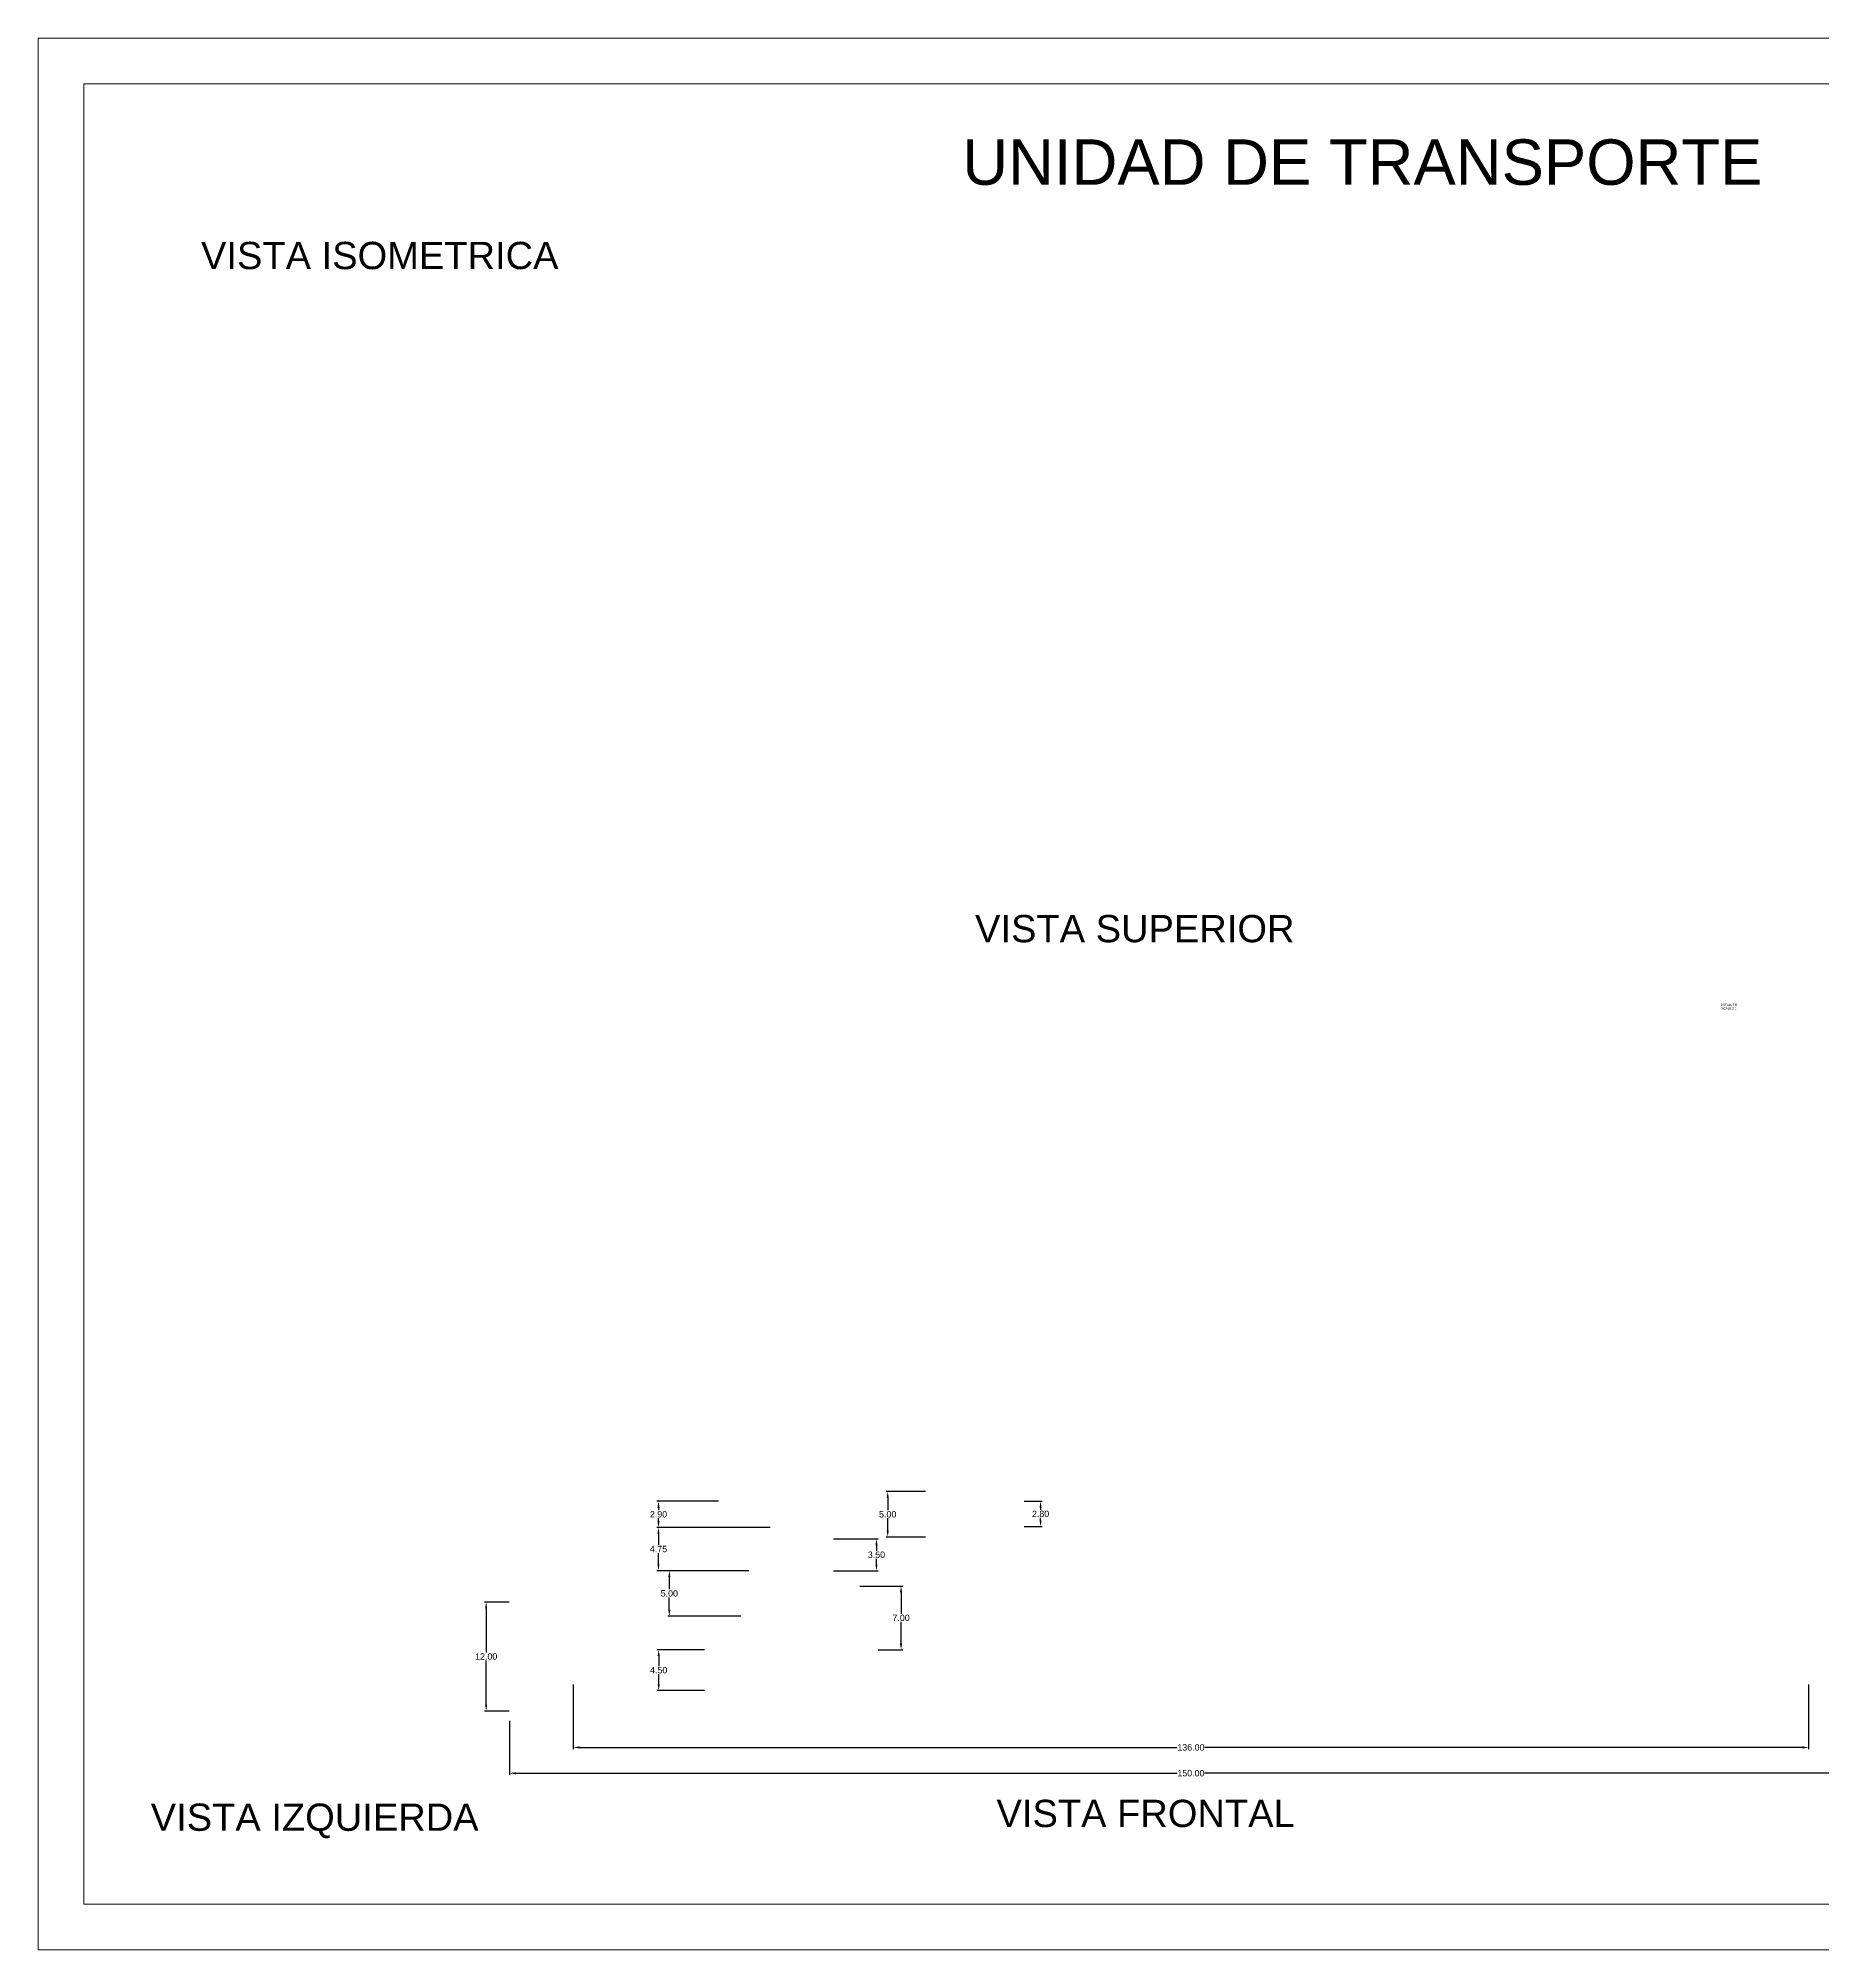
# Paper-space layout 'Vistas 1' of a CAD drawing. Header units: centimetres, sheet in millimetres. Extents: x -5 to 292, y -17 to 193.
# Drawn here: x -5 to 191.4, y -17 to 193.3 of the extents above; entities that cross this region are included whole.
import ezdxf

# ---------------------------------------------------------------- set-up
doc = ezdxf.new("R2010")
doc.units = ezdxf.units.CM
doc.header["$MEASUREMENT"] = 0
doc.layers.get('0').update_dxf_attribs({"true_color": 0xc2ced6})
for name, color, linetype, lineweight in [('ALZADO_COTAS_DE_LAS_PLANTAS', 7, 'Continuous', 0), ('G-ANNO-TTLB', 7, 'Continuous', 9), ('G-ANNO-TTLB-MEDM', 7, 'Continuous', 9), ('G-ANNO-TTLB-THIN', 7, 'Continuous', 9), ('MD_Anotación', 7, 'Continuous', 25)]:
    doc.layers.add(name, color=color, linetype=linetype, lineweight=lineweight)
doc.styles.get("Standard").update_dxf_attribs({"font": 'arial.ttf'})
doc.dimstyles.get("Standard").update_dxf_attribs({"dimtxt": 0.7, "dimasz": 0.7, "dimexe": 0.18, "dimexo": 0.0625, "dimgap": 0.09, "dimtad": 0, "dimtih": 1, "dimtoh": 1, "dimzin": 0, "dimdsep": 46, "dimtxsty": 'Standard', "dimcen": 0.09, "dimadec": 0, "dimazin": 0, "dimtfac": 1, "dimtofl": 0, "dimtmove": 0, "dimatfit": 3, "dimfxl": 1, "dimtolj": 1, "dimtzin": 0, "dimarcsym": 0})

# ---------------------------------------------------------------- blocks, each defined once
blk = doc.blocks.new('*D46')
at = {"layer": 'ALZADO_COTAS_DE_LAS_PLANTAS', "color": 0, "lineweight": -2, "transparency": 16777216}
for p, q in [((46.89, 8.2), (46.89, 2.24)), ((196.89, 8.2), (196.89, 2.24)), ((47.59, 2.42), (120.38, 2.42)), ((196.19, 2.42), (123.4, 2.42))]:
    blk.add_line(p, q, dxfattribs=at)
at = {"layer": 'ALZADO_COTAS_DE_LAS_PLANTAS', "color": 0, "transparency": 16777216}
for points in [[(47.59, 2.53), (47.59, 2.3), (46.89, 2.42)], [(196.19, 2.53), (196.19, 2.3), (196.89, 2.42)]]:
    blk.add_solid(points, dxfattribs=at)
at = {"layer": 'Defpoints', "color": 0, "transparency": 16777216}
for p in [(46.89, 8.26), (196.89, 8.26), (46.89, 2.42)]:
    blk.add_point(p, dxfattribs=at)
at = {"layer": 'ALZADO_COTAS_DE_LAS_PLANTAS', "color": 0, "transparency": 16777216, "insert": (121.89, 2.42), "char_height": 0.7, "attachment_point": 5}
blk.add_mtext('\\A1;150.00', dxfattribs=at)
blk = doc.blocks.new('*D47')
at = {"layer": 'ALZADO_COTAS_DE_LAS_PLANTAS', "color": 0, "lineweight": -2, "transparency": 16777216}
for p, q in [((53.89, 12.2), (53.89, 5.08)), ((189.89, 12.2), (189.89, 5.08)), ((54.59, 5.26), (120.38, 5.26)), ((189.19, 5.26), (123.4, 5.26))]:
    blk.add_line(p, q, dxfattribs=at)
at = {"layer": 'ALZADO_COTAS_DE_LAS_PLANTAS', "color": 0, "transparency": 16777216}
for points in [[(54.59, 5.38), (54.59, 5.14), (53.89, 5.26)], [(189.19, 5.38), (189.19, 5.14), (189.89, 5.26)]]:
    blk.add_solid(points, dxfattribs=at)
at = {"layer": 'Defpoints', "color": 0, "transparency": 16777216}
for p in [(53.89, 12.26), (189.89, 12.26), (53.89, 5.26)]:
    blk.add_point(p, dxfattribs=at)
at = {"layer": 'ALZADO_COTAS_DE_LAS_PLANTAS', "color": 0, "transparency": 16777216, "insert": (121.89, 5.26), "char_height": 0.7, "attachment_point": 5}
blk.add_mtext('\\A1;136.00', dxfattribs=at)
blk = doc.blocks.new('*D51')
at = {"layer": 'ALZADO_COTAS_DE_LAS_PLANTAS', "color": 0, "lineweight": -2, "transparency": 16777216}
for p, q in [((75.58, 29.46), (63.1, 29.46)), ((63.28, 28.76), (63.28, 27.54)), ((63.28, 25.41), (63.28, 26.64)), ((73.23, 24.71), (63.1, 24.71))]:
    blk.add_line(p, q, dxfattribs=at)
at = {"layer": 'ALZADO_COTAS_DE_LAS_PLANTAS', "color": 0, "transparency": 16777216}
for points in [[(63.16, 28.76), (63.39, 28.76), (63.28, 29.46)], [(63.16, 25.41), (63.39, 25.41), (63.28, 24.71)]]:
    blk.add_solid(points, dxfattribs=at)
at = {"layer": 'Defpoints', "color": 0, "transparency": 16777216}
for p in [(75.64, 29.46), (63.28, 24.71), (73.29, 24.71)]:
    blk.add_point(p, dxfattribs=at)
at = {"layer": 'ALZADO_COTAS_DE_LAS_PLANTAS', "color": 0, "transparency": 16777216, "insert": (63.28, 27.09), "char_height": 0.7, "attachment_point": 5}
blk.add_mtext('\\A1;4.75', dxfattribs=at)
blk = doc.blocks.new('*D52')
at = {"layer": 'ALZADO_COTAS_DE_LAS_PLANTAS', "color": 0, "lineweight": -2, "transparency": 16777216}
for p, q in [((69.87, 32.36), (63.1, 32.36)), ((63.28, 31.66), (63.28, 31.36)), ((69.87, 29.46), (63.1, 29.46)), ((63.28, 30.16), (63.28, 30.47))]:
    blk.add_line(p, q, dxfattribs=at)
at = {"layer": 'ALZADO_COTAS_DE_LAS_PLANTAS', "color": 0, "transparency": 16777216}
for points in [[(63.16, 31.66), (63.4, 31.66), (63.28, 32.36)], [(63.16, 30.16), (63.4, 30.16), (63.28, 29.46)]]:
    blk.add_solid(points, dxfattribs=at)
at = {"layer": 'Defpoints', "color": 0, "transparency": 16777216}
for p in [(63.28, 32.36), (69.93, 32.36), (69.93, 29.46)]:
    blk.add_point(p, dxfattribs=at)
at = {"layer": 'ALZADO_COTAS_DE_LAS_PLANTAS', "color": 0, "transparency": 16777216, "insert": (63.28, 30.91), "char_height": 0.7, "attachment_point": 5}
blk.add_mtext('\\A1;2.90', dxfattribs=at)
blk = doc.blocks.new('*D53')
at = {"layer": 'ALZADO_COTAS_DE_LAS_PLANTAS', "color": 0, "lineweight": -2, "transparency": 16777216}
for p, q in [((68.33, 16.01), (63.12, 16.01)), ((63.3, 15.31), (63.3, 14.21)), ((63.3, 12.21), (63.3, 13.32)), ((68.33, 11.51), (63.12, 11.51))]:
    blk.add_line(p, q, dxfattribs=at)
at = {"layer": 'ALZADO_COTAS_DE_LAS_PLANTAS', "color": 0, "transparency": 16777216}
for points in [[(63.19, 15.31), (63.42, 15.31), (63.3, 16.01)], [(63.19, 12.21), (63.42, 12.21), (63.3, 11.51)]]:
    blk.add_solid(points, dxfattribs=at)
at = {"layer": 'Defpoints', "color": 0, "transparency": 16777216}
for p in [(68.39, 16.01), (63.3, 11.51), (68.39, 11.51)]:
    blk.add_point(p, dxfattribs=at)
at = {"layer": 'ALZADO_COTAS_DE_LAS_PLANTAS', "color": 0, "transparency": 16777216, "insert": (63.3, 13.76), "char_height": 0.7, "attachment_point": 5}
blk.add_mtext('\\A1;4.50', dxfattribs=at)
blk = doc.blocks.new('*D54')
at = {"layer": 'ALZADO_COTAS_DE_LAS_PLANTAS', "color": 0, "lineweight": -2, "transparency": 16777216}
for p, q in [((71.83, 24.71), (64.29, 24.71)), ((64.47, 24.01), (64.47, 22.66)), ((64.47, 20.41), (64.47, 21.77)), ((72.33, 19.71), (64.29, 19.71))]:
    blk.add_line(p, q, dxfattribs=at)
at = {"layer": 'ALZADO_COTAS_DE_LAS_PLANTAS', "color": 0, "transparency": 16777216}
for points in [[(64.36, 24.01), (64.59, 24.01), (64.47, 24.71)], [(64.36, 20.41), (64.59, 20.41), (64.47, 19.71)]]:
    blk.add_solid(points, dxfattribs=at)
at = {"layer": 'Defpoints', "color": 0, "transparency": 16777216}
for p in [(71.89, 24.71), (64.47, 19.71), (72.4, 19.71)]:
    blk.add_point(p, dxfattribs=at)
at = {"layer": 'ALZADO_COTAS_DE_LAS_PLANTAS', "color": 0, "transparency": 16777216, "insert": (64.47, 22.21), "char_height": 0.7, "attachment_point": 5}
blk.add_mtext('\\A1;5.00', dxfattribs=at)
blk = doc.blocks.new('*D55')
at = {"layer": 'ALZADO_COTAS_DE_LAS_PLANTAS', "color": 0, "lineweight": -2, "transparency": 16777216}
for p, q in [((85.45, 23.01), (90.16, 23.01)), ((89.98, 22.31), (89.98, 19.96)), ((89.98, 16.71), (89.98, 19.07)), ((87.45, 16.01), (90.16, 16.01))]:
    blk.add_line(p, q, dxfattribs=at)
at = {"layer": 'ALZADO_COTAS_DE_LAS_PLANTAS', "color": 0, "transparency": 16777216}
for points in [[(89.86, 22.31), (90.1, 22.31), (89.98, 23.01)], [(89.86, 16.71), (90.1, 16.71), (89.98, 16.01)]]:
    blk.add_solid(points, dxfattribs=at)
at = {"layer": 'Defpoints', "color": 0, "transparency": 16777216}
for p in [(85.39, 23.01), (89.98, 23.01), (87.39, 16.01)]:
    blk.add_point(p, dxfattribs=at)
at = {"layer": 'ALZADO_COTAS_DE_LAS_PLANTAS', "color": 0, "transparency": 16777216, "insert": (89.98, 19.51), "char_height": 0.7, "attachment_point": 5}
blk.add_mtext('\\A1;7.00', dxfattribs=at)
blk = doc.blocks.new('*D56')
at = {"layer": 'ALZADO_COTAS_DE_LAS_PLANTAS', "color": 0, "lineweight": -2, "transparency": 16777216}
for p, q in [((82.55, 28.21), (87.45, 28.21)), ((87.27, 27.51), (87.27, 26.91)), ((87.27, 25.41), (87.27, 26.02)), ((82.55, 24.71), (87.45, 24.71))]:
    blk.add_line(p, q, dxfattribs=at)
at = {"layer": 'ALZADO_COTAS_DE_LAS_PLANTAS', "color": 0, "transparency": 16777216}
for points in [[(87.16, 27.51), (87.39, 27.51), (87.27, 28.21)], [(87.16, 25.41), (87.39, 25.41), (87.27, 24.71)]]:
    blk.add_solid(points, dxfattribs=at)
at = {"layer": 'Defpoints', "color": 0, "transparency": 16777216}
for p in [(82.49, 28.21), (82.49, 24.71), (87.27, 24.71)]:
    blk.add_point(p, dxfattribs=at)
at = {"layer": 'ALZADO_COTAS_DE_LAS_PLANTAS', "color": 0, "transparency": 16777216, "insert": (87.27, 26.46), "char_height": 0.7, "attachment_point": 5}
blk.add_mtext('\\A1;3.50', dxfattribs=at)
blk = doc.blocks.new('*D57')
at = {"layer": 'ALZADO_COTAS_DE_LAS_PLANTAS', "color": 0, "lineweight": -2, "transparency": 16777216}
for p, q in [((103.53, 32.36), (105.52, 32.36)), ((105.34, 31.66), (105.34, 31.41)), ((103.53, 29.56), (105.52, 29.56)), ((105.34, 30.26), (105.34, 30.52))]:
    blk.add_line(p, q, dxfattribs=at)
at = {"layer": 'ALZADO_COTAS_DE_LAS_PLANTAS', "color": 0, "transparency": 16777216}
for points in [[(105.22, 31.66), (105.45, 31.66), (105.34, 32.36)], [(105.22, 30.26), (105.45, 30.26), (105.34, 29.56)]]:
    blk.add_solid(points, dxfattribs=at)
at = {"layer": 'Defpoints', "color": 0, "transparency": 16777216}
for p in [(103.46, 32.36), (103.46, 29.56), (105.34, 29.56)]:
    blk.add_point(p, dxfattribs=at)
at = {"layer": 'ALZADO_COTAS_DE_LAS_PLANTAS', "color": 0, "transparency": 16777216, "insert": (105.34, 30.96), "char_height": 0.7, "attachment_point": 5}
blk.add_mtext('\\A1;2.80', dxfattribs=at)
blk = doc.blocks.new('*D58')
at = {"layer": 'ALZADO_COTAS_DE_LAS_PLANTAS', "color": 0, "lineweight": -2, "transparency": 16777216}
for p, q in [((92.67, 33.41), (88.33, 33.41)), ((88.51, 32.71), (88.51, 31.36)), ((88.51, 29.11), (88.51, 30.47)), ((92.67, 28.41), (88.33, 28.41))]:
    blk.add_line(p, q, dxfattribs=at)
at = {"layer": 'ALZADO_COTAS_DE_LAS_PLANTAS', "color": 0, "transparency": 16777216}
for points in [[(88.4, 32.71), (88.63, 32.71), (88.51, 33.41)], [(88.4, 29.11), (88.63, 29.11), (88.51, 28.41)]]:
    blk.add_solid(points, dxfattribs=at)
at = {"layer": 'Defpoints', "color": 0, "transparency": 16777216}
for p in [(92.73, 33.41), (88.51, 28.41), (92.73, 28.41)]:
    blk.add_point(p, dxfattribs=at)
at = {"layer": 'ALZADO_COTAS_DE_LAS_PLANTAS', "color": 0, "transparency": 16777216, "insert": (88.51, 30.91), "char_height": 0.7, "attachment_point": 5}
blk.add_mtext('\\A1;5.00', dxfattribs=at)
blk = doc.blocks.new('*D59')
at = {"layer": 'ALZADO_COTAS_DE_LAS_PLANTAS', "color": 0, "lineweight": -2, "transparency": 16777216}
for p, q in [((46.83, 21.26), (44.13, 21.26)), ((44.31, 20.56), (44.31, 15.71)), ((44.31, 9.96), (44.31, 14.82)), ((46.83, 9.26), (44.13, 9.26))]:
    blk.add_line(p, q, dxfattribs=at)
at = {"layer": 'ALZADO_COTAS_DE_LAS_PLANTAS', "color": 0, "transparency": 16777216}
for points in [[(44.19, 20.56), (44.42, 20.56), (44.31, 21.26)], [(44.19, 9.96), (44.42, 9.96), (44.31, 9.26)]]:
    blk.add_solid(points, dxfattribs=at)
at = {"layer": 'Defpoints', "color": 0, "transparency": 16777216}
for p in [(46.89, 21.26), (44.31, 9.26), (46.89, 9.26)]:
    blk.add_point(p, dxfattribs=at)
at = {"layer": 'ALZADO_COTAS_DE_LAS_PLANTAS', "color": 0, "transparency": 16777216, "insert": (44.31, 15.26), "char_height": 0.7, "attachment_point": 5}
blk.add_mtext('\\A1;12.00', dxfattribs=at)

psp = doc.layouts.new('Vistas 1')

# ---------------------------------------------------------------- linework, layer by layer
at = {"layer": 'ALZADO_COTAS_DE_LAS_PLANTAS'}
psp.add_lwpolyline([(0.007, -11.999), (0.007, 188.338)], dxfattribs=at)
at = {"layer": 'G-ANNO-TTLB'}
psp.add_line((0.007, -11.999), (286.99, -11.999), dxfattribs=at)
at = {"layer": 'G-ANNO-TTLB-MEDM'}
psp.add_line((0.007, 188.338), (286.99, 188.338), dxfattribs=at)
at = {"layer": 'G-ANNO-TTLB-THIN'}
for p, q in [((-5.002, 193.347), (-5.002, -17.007)), ((291.998, 193.347), (-5.002, 193.347)), ((-5.002, -17.007), (291.998, -17.007))]:
    psp.add_line(p, q, dxfattribs=at)

# ---------------------------------------------------------------- texts
at = {"color": 7, "attachment_point": 5}
for s, width, gutter_width, heights, insert, char_height in [('UNIDAD DE TRANSPORTE', 124.53338, 32.983, [0.517], (140.763, 179.679), 5), ('VISTA ISOMETRICA', 60.94504, 1, [0.517], (32.596, 169.417), 3), ('VISTA SUPERIOR', 48.97928, 1, [1.035], (115.708, 95.343), 3), ('VISTA IZQUIERDA', 45.32018, 1, [1.643], (25.432, -2.83), 3), ('VISTA FRONTAL', 39.73851, 1, [0], (116.902, -2.024), 3)]:
    psp.add_mtext_dynamic_manual_height_columns(s, width=width, gutter_width=gutter_width, heights=heights, dxfattribs=dict(at, insert=insert, char_height=char_height))
at = {"layer": 'MD_Anotación', "insert": (181.116, 87.103), "char_height": 0.24, "width": 1.88382, "attachment_point": 2}
psp.add_mtext('DETALLE B\\PSCALE 2:1', dxfattribs=at)

# ---------------------------------------------------------------- dimensions: what is measured, and where the dimension line sits
at = {"layer": 'ALZADO_COTAS_DE_LAS_PLANTAS'}
for base, p1, p2, picture, middle in [((63.281, 32.365), (69.928, 29.465), (69.928, 32.365), '*D52', (63.281, 30.915)), ((88.515, 28.415), (92.728, 33.415), (92.728, 28.415), '*D58', (88.515, 30.915)), ((105.335, 29.565), (103.463, 32.365), (103.463, 29.565), '*D57', (105.335, 30.965)), ((63.276, 24.715), (75.641, 29.465), (73.291, 24.715), '*D51', (63.276, 27.09)), ((87.274, 24.715), (82.491, 28.215), (82.491, 24.715), '*D56', (87.274, 26.465)), ((64.473, 19.715), (71.891, 24.715), (72.397, 19.715), '*D54', (64.473, 22.215)), ((44.307, 9.265), (46.891, 21.265), (46.891, 9.265), '*D59', (44.307, 15.265)), ((89.979, 23.015), (87.391, 16.015), (85.391, 23.015), '*D55', (89.979, 19.515)), ((63.304, 11.515), (68.391, 16.015), (68.391, 11.515), '*D53', (63.304, 13.765))]:
    dim = psp.add_linear_dim(base=base, p1=p1, p2=p2, angle=90, dimstyle='Standard', override={"dimlfac": -1}, dxfattribs=at)
    dim.commit()
    dim.dimension.update_dxf_attribs({"geometry": picture, "text_midpoint": middle})
for base, p1, p2, picture, middle in [((53.891, 5.261), (189.891, 12.265), (53.891, 12.265), '*D47', (121.891, 5.261)), ((46.891, 2.415), (196.891, 8.265), (46.891, 8.265), '*D46', (121.891, 2.415))]:
    dim = psp.add_linear_dim(base=base, p1=p1, p2=p2, dimstyle='Standard', override={"dimlfac": -1}, dxfattribs=at)
    dim.commit()
    dim.dimension.update_dxf_attribs({"geometry": picture, "text_midpoint": middle})

doc.saveas('drawing.dxf')
